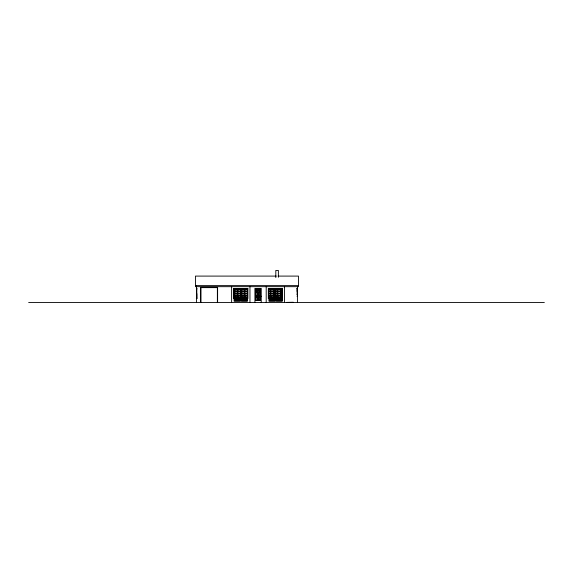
<?xml version="1.0" encoding="UTF-8"?>
<svg xmlns="http://www.w3.org/2000/svg" width="573" height="573" viewBox="0 0 573 573"><rect width="100%" height="100%" fill="white"/><g stroke="black" fill="none" stroke-linecap="round" stroke-linejoin="round"><path stroke-width="0.86" d="M247.464 298.232L247.543 288.792M257.256 289.358L257.291 290.733L255.916 290.733L255.916 289.322L257.291 289.322M255.916 290.733L257.291 290.733M260.214 289.358L260.249 290.733L258.867 290.733L258.867 289.322L260.249 289.322M257.291 292.144L255.916 292.144L255.916 295.496L257.291 295.496L257.291 292.144L255.916 292.144M258.867 290.733L260.249 290.733M255.916 295.496L257.291 295.496M260.249 292.144L258.867 292.144L258.867 295.496L260.249 295.496L260.249 292.144L258.867 292.144M257.291 296.907L255.916 296.907L255.916 300.259L257.291 300.259L257.291 296.907L255.916 296.907M258.867 295.496L260.249 295.496M260.249 296.907L258.867 296.907L258.867 300.259L260.249 300.259L260.249 296.907L258.867 296.907M258.867 300.259L258.91 296.943M297.423 288.656L296.964 288.706M297.423 294.422L296.964 294.422M286.701 302.394L293.304 302.258M276.279 276.093L195.45 276.093L195.45 286.679L298.483 286.679L298.483 276.093L278.055 276.093M195.45 285.619L298.483 285.619M196.51 288.441L196.51 298.676M297.423 288.441L297.423 294.579M296.964 288.599L297.602 288.599M196.331 288.706L196.969 288.706M196.51 288.792L196.969 288.885M234.042 288.792L240.495 288.792L240.416 298.232M241.09 288.792L247.464 288.885M275.147 298.232L268.551 298.232L268.622 288.792L275.076 288.792L274.997 298.232M275.67 288.792L282.124 288.792L282.045 298.232M234.271 291.306L240.266 291.306M241.319 291.306L247.314 291.306M268.852 291.306L274.847 291.306M275.899 291.306L281.895 291.306M234.271 291.399L240.266 291.399M241.319 291.399L247.314 291.399M268.852 291.399L274.847 291.399M275.899 291.399L281.895 291.399M297.158 291.456L297.208 288.914M234.121 293.469L240.416 293.469M241.169 293.469L247.464 293.469M268.701 293.469L274.997 293.469M275.749 293.469L282.045 293.469M234.121 293.648L240.416 293.648M241.169 293.648L247.464 293.648M268.701 293.648L274.997 293.648M275.749 293.648L282.045 293.648M234.271 295.718L240.266 295.718M241.319 295.718L247.314 295.718M268.852 295.718L274.847 295.718M275.899 295.718L281.895 295.718M234.271 295.804L240.266 295.804M241.319 295.804L247.314 295.804M268.852 295.804L274.847 295.804M275.899 295.804L281.895 295.804M196.861 297.881L196.818 293.648M196.969 298.232L196.331 298.318L196.969 298.411M233.97 298.232L240.567 298.232M241.018 298.232L247.615 298.232M275.599 298.232L282.195 298.232M233.97 298.318L240.567 298.318M241.018 298.318L247.615 298.318M268.551 298.318L275.147 298.318M275.599 298.318L282.195 298.318M28.65 302.558L544.35 302.558M258.867 289.322L258.91 290.704M297.423 286.679L297.423 302.558M297.158 288.706L297.158 294.314M297.136 295.969L297.136 296.442M284.545 286.679L284.545 302.558M281.895 293.469L281.895 289.236L275.899 289.236L275.899 293.469M281.895 293.648L281.895 297.881L275.899 297.881L275.899 293.648M280.433 289.236L280.433 293.469M280.433 293.648L280.433 297.881M280.362 289.236L280.362 293.469M280.362 293.648L280.362 297.881M278.936 289.236L278.858 293.469M278.858 293.648L278.858 297.881M278.371 277.282L278.371 270.442L275.814 270.442L275.814 277.583M277.432 289.236L277.432 293.469M277.432 293.648L277.432 297.881M277.361 289.236L277.361 293.469M277.361 293.648L277.361 297.881M275.749 288.885L275.749 298.232M275.369 288.441L275.369 298.676M274.847 293.469L274.847 289.236L268.852 289.236L268.852 293.469M274.847 293.648L274.847 297.881L268.852 297.881L268.852 293.648M273.385 289.236L273.385 293.469M273.385 293.648L273.385 297.881M273.314 289.236L273.314 293.469M273.314 293.648L273.314 297.881M271.889 289.236L271.81 293.469M271.889 293.648L271.81 297.881M270.384 289.236L270.384 293.469M270.384 293.648L270.384 297.881M270.313 289.236L270.313 293.469M270.313 293.648L270.313 297.881M268.701 288.885L268.701 298.232M266.201 286.679L266.201 302.558M261.231 302.558L261.259 288.42L254.906 288.42L254.935 302.558M258.91 292.18L258.91 295.467M249.964 286.679L249.964 302.558M247.314 293.469L247.314 289.236L241.319 289.236L241.319 293.469M247.314 293.648L247.314 297.881L241.319 297.881L241.319 293.648M245.781 289.236L245.853 293.469M245.781 293.648L245.781 297.881M244.356 289.236L244.356 293.469M244.356 293.648L244.356 297.881M244.277 289.236L244.277 293.469M244.277 293.648L244.277 297.881M242.852 289.236L242.78 293.469M242.852 293.648L242.852 297.881M241.169 288.885L241.169 298.232M240.789 288.441L240.789 298.676M240.266 293.469L240.266 289.236L234.271 289.236L234.271 293.469M240.266 293.648L240.266 297.881L234.271 297.881L234.271 293.648M238.733 289.236L238.805 293.469M238.805 293.648L238.733 297.881M237.308 289.236L237.308 293.469M237.308 293.648L237.308 297.881M237.229 289.236L237.229 293.469M237.229 293.648L237.229 297.881M235.732 289.236L235.732 293.469M235.804 293.648L235.804 297.881M234.121 288.885L234.121 298.232M231.621 286.679L231.621 302.558M217.604 302.558L217.604 287.381L200.665 287.381L200.665 302.558M217.375 302.558L217.375 287.632L200.894 287.632L200.894 302.558M196.775 288.885L196.775 298.232M196.596 288.885L196.596 298.232M196.51 285.619L196.51 302.558M260.615 296.083L261.066 296.32L260.615 296.083M247.844 288.441L233.741 288.441L233.741 298.676L247.844 298.676L247.844 288.441M282.417 288.441L268.322 288.441L268.322 298.676L282.417 298.676L282.417 288.441M240.567 288.706L233.97 288.706L233.97 298.411L240.567 298.411L240.567 288.706M247.615 288.706L241.018 288.706L241.018 298.411L247.615 298.411L247.615 288.706M275.147 288.706L268.551 288.706L268.551 298.411L275.147 298.411L275.147 288.706M282.195 288.706L275.599 288.706L275.599 298.411L282.195 298.411L282.195 288.706M257.492 289.143L255.716 289.143L255.716 290.912L257.492 290.912L257.492 289.143M260.443 289.143L258.674 289.143L258.674 290.912L260.443 290.912L260.443 289.143M257.492 291.972L255.716 291.972L255.716 295.675L257.492 295.675L257.492 291.972M260.443 291.972L258.674 291.972L258.674 295.675L260.443 295.675L260.443 291.972M257.492 296.735L255.716 296.735L255.716 300.438L257.492 300.438L257.492 296.735M260.443 296.735L258.674 296.735L258.674 300.438L260.443 300.438L260.443 296.735M240.438 299.378L234.099 299.378L234.099 301.14L240.438 301.14L240.438 299.378M247.486 299.378L241.147 299.378L241.147 301.14L247.486 301.14L247.486 299.378M275.327 299.378L268.988 299.378L268.988 301.14L275.327 301.14L275.327 299.378M282.374 299.378L276.036 299.378L276.036 301.14L282.374 301.14L282.374 299.378M240.087 299.729L234.45 299.729L234.45 300.789L240.087 300.789L240.087 299.729M247.135 299.729L241.498 299.729L241.498 300.789L247.135 300.789L247.135 299.729M274.976 299.729L269.339 299.729L269.339 300.789L274.976 300.789L274.976 299.729M282.023 299.729L276.387 299.729L276.387 300.789L282.023 300.789L282.023 299.729"/></g></svg>
